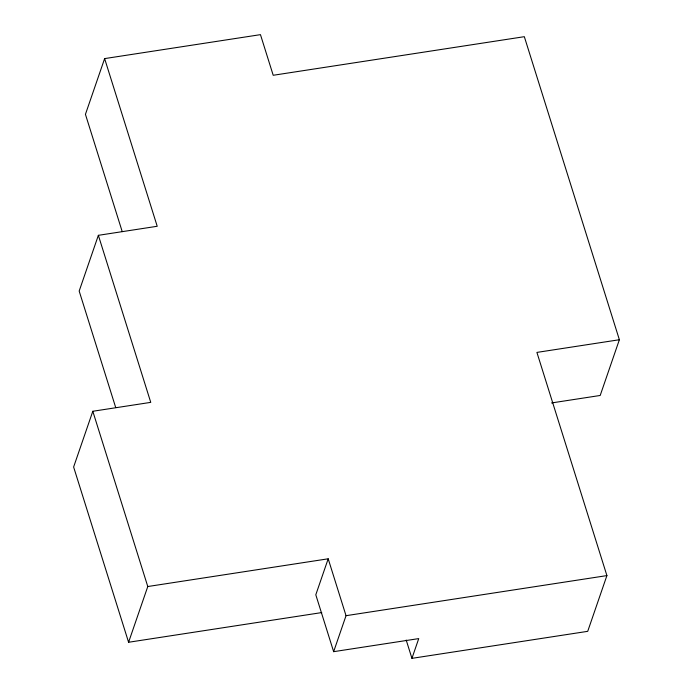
<?xml version="1.0" encoding="UTF-8"?>
<svg xmlns="http://www.w3.org/2000/svg" width="693" height="693" viewBox="0 0 693 693"><rect width="100%" height="100%" fill="white"/><g stroke="black" fill="none" stroke-linecap="round" stroke-linejoin="round"><path stroke-width="1.04" d="M551.55 402.945L600.19 395.469L619.377 339.735L524.332 36.686L273.207 75.277L260.464 34.65L104.626 58.602L85.438 114.336L122.219 231.609M104.626 58.602L157.216 226.273L98.363 235.325L79.175 291.06L115.714 407.571M98.363 235.325L150.753 402.364L92.81 411.27L73.623 467.004L128.586 642.264L321.769 612.577M128.586 642.264L147.782 586.529L92.81 411.27M147.782 586.529L328.196 558.801L315.8 594.785L333.645 651.671L418.737 638.6L411.937 658.35L587.716 631.332L606.912 575.597L536.91 352.408L619.377 339.735M333.645 651.671L346.032 615.687L328.196 558.801M346.032 615.687L606.912 575.597M406.202 640.063L411.937 658.35"/></g></svg>
